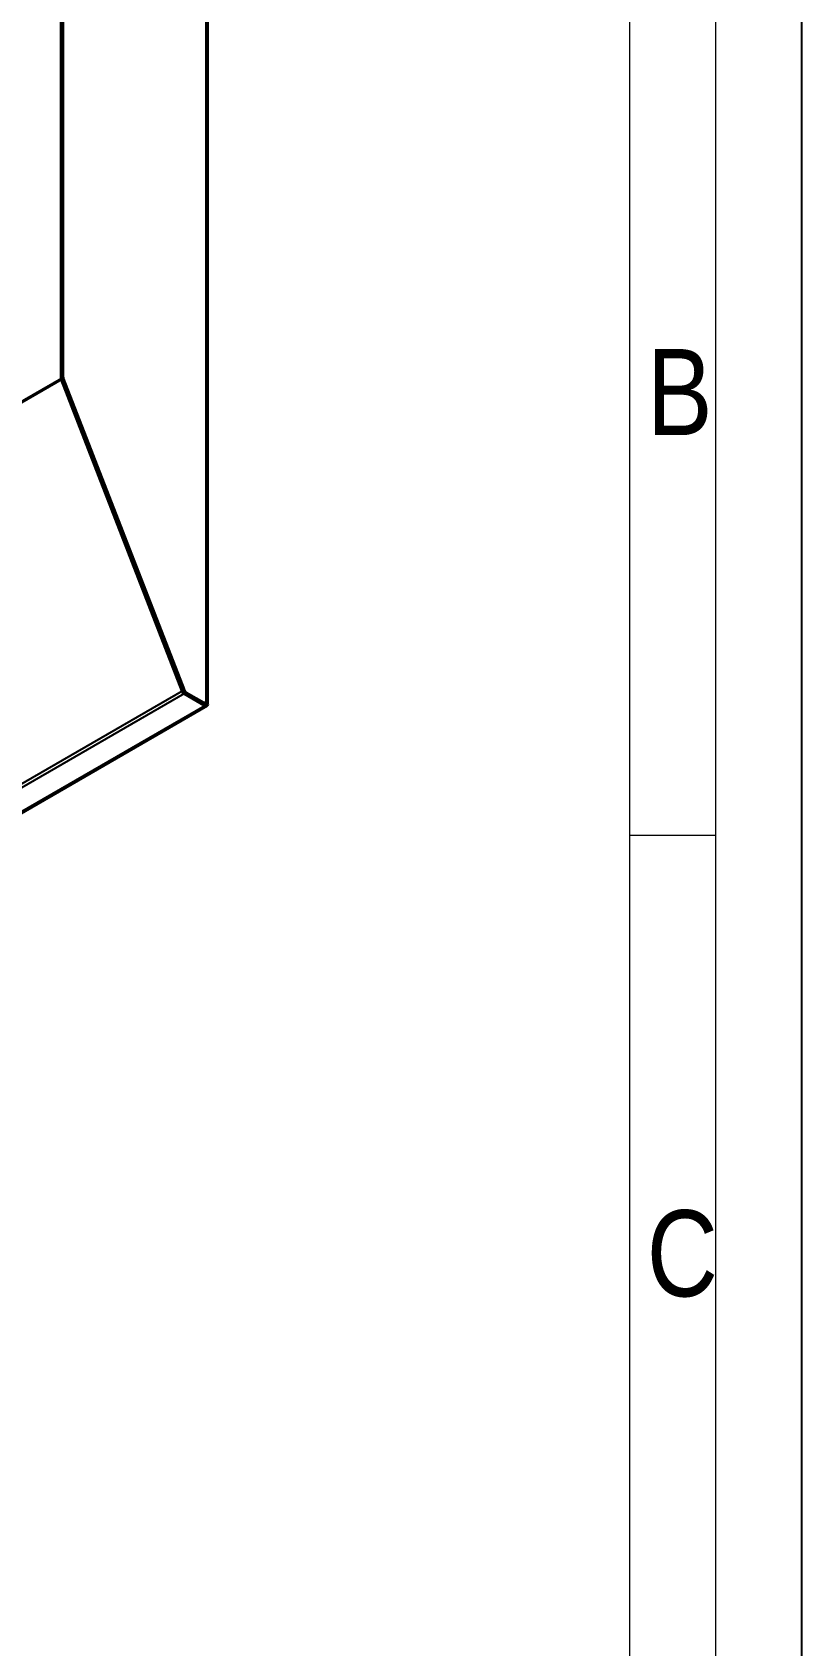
# Model space of a CAD drawing. Header units: millimetres. Extents: x 0 to 4200, y 0 to 2970.
# Drawn here: x 3753 to 4200, y 1515 to 2451 of the extents above; entities that cross this region are included whole.
import ezdxf

# ---------------------------------------------------------------- set-up
doc = ezdxf.new("R2010")
doc.units = ezdxf.units.MM
doc.header["$LTSCALE"] = 10
doc.layers.add('Co ban', color=7, linetype='Continuous', lineweight=50)
for name, color, linetype, lineweight, true_color in [('Khung ban ve', 5, 'Continuous', 15, 0x0000ff), ('Lien manh', 7, 'Continuous', 25, 0x020305), ('Manh khung ten', 7, 'Continuous', 15, 0x994c4c), ('Net chu', 30, 'Continuous', 15, 0xff7f00)]:
    doc.layers.add(name, color=color, linetype=linetype, lineweight=lineweight, true_color=true_color)
doc.styles.add('Linh_50', font='')
doc.styles.get('Linh_50').set_extended_font_data('VNI-Helve-Condense')

# ---------------------------------------------------------------- blocks, each defined once
blk = doc.blocks.new('Borders A3_Thuong')
at = {"layer": 'Khung ban ve'}
blk.add_line((410, 287), (410, 10), dxfattribs=at)
at = {"layer": 'Manh khung ten', "lineweight": 25}
blk.add_line((420, 0), (420, 297), dxfattribs=at)
at = {"layer": 'Manh khung ten'}
for p, q in [((420, 297), (420, 0)), ((415, 292), (415, 5)), ((414.983, 198.5), (410, 198.5))]:
    blk.add_line(p, q, dxfattribs=at)
at = {"layer": 'Net chu', "style": 'Linh_50'}
for s, p in [('B', (411, 221.754)), ('C', (411, 171.754))]:
    blk.add_text(s, height=5, dxfattribs=at).set_placement(p)

msp = doc.modelspace()

# ---------------------------------------------------------------- linework, layer by layer
at = {"layer": 'Co ban'}
for p, q in [((3854.73, 2061.88), (3854.73, 2635.06)), ((3769.99, 2543.42), (3769.99, 2250.69)), ((3769.99, 2543.42), (3769.99, 2250.69)), ((3770.7, 2251.1), (3770.7, 2543.83)), ((3770.18, 2249.76), (3840.3, 2069.06)), ((3770.18, 2249.76), (3840.3, 2069.06)), ((3841, 2069.47), (3770.89, 2250.17)), ((3853.43, 2060.66), (3841.52, 2067.53)), ((3841.52, 2067.53), (3853.08, 2060.86)), ((3853.79, 2061.27), (3842.23, 2067.94)), ((3853.08, 2060.86), (3853.79, 2061.27)), ((3853.79, 2062.9), (3854.14, 2062.7)), ((3853.79, 2061.27), (3853.79, 2062.9)), ((3854.14, 2061.88), (3854.85, 2061.47)), ((3003.08, 1569.03), (3854.43, 2060.56))]:
    msp.add_line(p, q, dxfattribs=at)
for centre, major_axis, start_param, end_param in [((3771.41, 2249.87), (1, -1.73), 3.926991, 4.45059), ((3771.41, 2249.87), (1, -1.73), 3.926991, 4.45059), ((3772.12, 2250.28), (-1, 1.73), 0.785398, 1.308997), ((3841.52, 2069.17), (1, -1.73), 4.45059, 5.497787), ((3841.52, 2069.17), (1, -1.73), 4.45059, 5.497787), ((3842.23, 2069.57), (-1, 1.73), 1.308997, 2.356194), ((3853.43, 2062.29), (1, -1.73), 5.497787, 7.068583), ((3853.43, 2062.29), (0.5, -0.866), 6.021386, 7.068583), ((3852.73, 2061.88), (2, 0), 6.021386, 7.068583)]:
    msp.add_ellipse(centre, major_axis=major_axis, ratio=0.57735, start_param=start_param, end_param=end_param, dxfattribs=at)
at = {"layer": 'Lien manh'}
for p, q in [((3854.14, 2062.7), (3854.14, 2635.88)), ((2918.64, 1759.16), (3769.99, 2250.69)), ((3770.18, 2249.76), (2918.83, 1758.23)), ((3769.99, 2250.69), (3770.7, 2251.1)), ((3770.18, 2249.76), (3770.89, 2250.17)), ((2988.94, 1577.53), (3840.3, 2069.06)), ((3841.52, 2067.53), (2990.16, 1576)), ((3840.3, 2069.06), (3841, 2069.47)), ((3841.52, 2067.53), (3842.23, 2067.94)), ((3853.43, 2060.66), (3853.43, 2061.06)), ((3853.79, 2062.49), (3854.14, 2062.7)), ((3853.79, 2061.68), (3854.14, 2061.88)), ((3002.08, 1569.13), (3853.43, 2060.66))]:
    msp.add_line(p, q, dxfattribs=at)

# ---------------------------------------------------------------- block references
at = {"xscale": 10, "yscale": 10, "zscale": 10}
msp.add_blockref('Borders A3_Thuong', (0, 0), dxfattribs=at)

doc.saveas('drawing.dxf')
